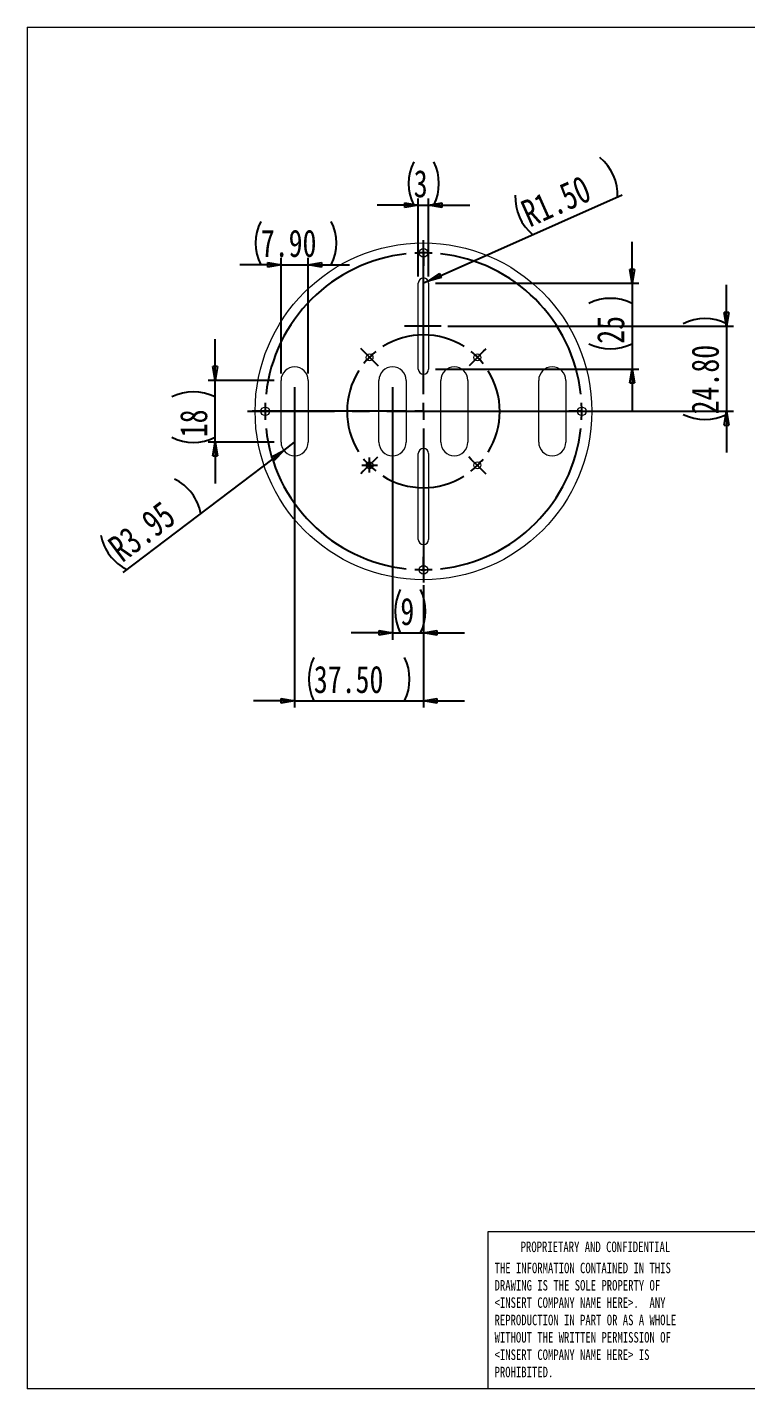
# Model space of a CAD drawing. Header units: millimetres. Extents: x 8 to 270, y 10 to 208.
# Drawn here: x 8.4 to 113, y 10 to 208.1 of the extents above; entities that cross this region are included whole.
import ezdxf

# ---------------------------------------------------------------- set-up
doc = ezdxf.new("R2010")
doc.units = ezdxf.units.MM
doc.linetypes.add('CENTERX2', pattern=[20.32, 12.7, -2.54, 2.54, -2.54])
doc.layers.add('FORMAT', color=7, linetype='Continuous')
doc.styles.add('SLDTEXTSTYLE0', font='TXT', dxfattribs={"width": 0.75})
doc.dimstyles.new('SLDDIMSTYLE0', dxfattribs={"dimtxt": 3.96875, "dimasz": 2, "dimexe": 0, "dimexo": 0.0625, "dimgap": 0.992188, "dimtad": 1, "dimdec": 6, "dimlfac": 2, "dimrnd": 1e-09, "dimzin": 12, "dimdsep": 46, "dimtxsty": 'SLDTEXTSTYLE0', "dimblk1": 'CLOSED', "dimblk2": 'CLOSED', "dimsah": 1, "dimcen": 0.09, "dimadec": 0, "dimazin": 3, "dimtfac": 1, "dimtmove": 0, "dimatfit": 0, "dimldrblk": 'CLOSED', "dimfxl": 0, "dimfrac": 2, "dimtolj": 1, "dimtzin": 12, "dimarcsym": 0})
doc.dimstyles.new('SLDDIMSTYLE2', dxfattribs={"dimtxt": 3.96875, "dimasz": 2, "dimexe": 0, "dimexo": 0.0625, "dimgap": 0.992188, "dimtad": 1, "dimlfac": 2, "dimrnd": 1e-09, "dimzin": 4, "dimdsep": 46, "dimtxsty": 'SLDTEXTSTYLE0', "dimblk1": 'CLOSED', "dimblk2": 'CLOSED', "dimsah": 1, "dimcen": 0.09, "dimadec": 0, "dimazin": 1, "dimtfac": 1, "dimtmove": 0, "dimatfit": 0, "dimldrblk": 'CLOSED', "dimfxl": 0, "dimfrac": 2, "dimtolj": 1, "dimtzin": 12, "dimarcsym": 0})
doc.dimstyles.new('SLDDIMSTYLE3', dxfattribs={"dimtxt": 3.96875, "dimasz": 2, "dimexe": 0, "dimexo": 0.0625, "dimgap": 0.992188, "dimtad": 1, "dimlfac": 2, "dimrnd": 1e-09, "dimzin": 12, "dimdsep": 46, "dimtxsty": 'SLDTEXTSTYLE0', "dimblk1": 'CLOSED', "dimblk2": 'CLOSED', "dimsah": 1, "dimcen": 0, "dimadec": 0, "dimazin": 3, "dimtfac": 1, "dimtofl": 0, "dimtmove": 0, "dimatfit": 3, "dimldrblk": 'CLOSED', "dimfxl": 0, "dimfrac": 2, "dimtolj": 1, "dimtzin": 12, "dimarcsym": 0})
doc.dimstyles.new('SLDDIMSTYLE4', dxfattribs={"dimtxt": 3.96875, "dimasz": 2, "dimexe": 0, "dimexo": 0.0625, "dimgap": 0.992188, "dimtad": 1, "dimlfac": 2, "dimrnd": 1e-09, "dimzin": 4, "dimdsep": 46, "dimtxsty": 'SLDTEXTSTYLE0', "dimblk1": 'CLOSED', "dimblk2": 'CLOSED', "dimsah": 1, "dimcen": 0, "dimadec": 0, "dimazin": 1, "dimtfac": 1, "dimtofl": 0, "dimtmove": 0, "dimatfit": 3, "dimldrblk": 'CLOSED', "dimfxl": 0, "dimfrac": 2, "dimtolj": 1, "dimtzin": 12, "dimarcsym": 0})

# ---------------------------------------------------------------- blocks, each defined once
blk = doc.blocks.new('SW_NOTE_1')
at = {"color": 0, "linetype": 'Continuous', "lineweight": 0, "char_height": 1.524, "attachment_point": 1, "style": 'SLDTEXTSTYLE0'}
for s, insert in [('THE INFORMATION CONTAINED IN THIS', (0, 1.96)), ('DRAWING IS THE SOLE PROPERTY OF', (0, -0.56)), ('<INSERT COMPANY NAME HERE>.  ANY', (0, -3.08)), ('REPRODUCTION IN PART OR AS A WHOLE', (0, -5.61)), ('WITHOUT THE WRITTEN PERMISSION OF', (0, -8.13)), ('<INSERT COMPANY NAME HERE> IS', (0, -10.66)), ('PROHIBITED.', (0, -13.18))]:
    blk.add_mtext(s, dxfattribs=dict(at, insert=insert))
blk = doc.blocks.new('_CLOSED')
at = {"color": 0, "linetype": 'ByBlock', "lineweight": -2}
for p, q in [((-1, 0.166667), (0, 0)), ((-1, 0.166667), (-1, -0.166667)), ((0, 0), (-1, -0.166667)), ((0, 0), (-1, 0))]:
    blk.add_line(p, q, dxfattribs=at)
blk = doc.blocks.new('_D_2')
at = {"layer": 'FORMAT'}
for p, q in [((35.72, 156.69), (35.72, 162.69)), ((44.34, 156.69), (34.73, 156.69)), ((35.72, 147.69), (35.72, 156.69)), ((44.34, 147.69), (34.73, 147.69)), ((35.72, 147.69), (35.72, 141.69))]:
    blk.add_line(p, q, dxfattribs=at)
for centre, start, end in [((32.57, 147.97), 63.4349, 116.5651), ((32.57, 154.72), 243.4349, 296.5651)]:
    blk.add_arc(centre, 7.05, start, end, dxfattribs=at)
at = {"layer": 'FORMAT', "xscale": 2, "yscale": 2}
for p, rotation in [((35.72, 156.69, 0.8), 270.0000000000004), ((35.72, 147.69, 0.8), 90.0000000000004)]:
    blk.add_blockref('_CLOSED', p, dxfattribs=dict(at, rotation=rotation))
at = {"layer": 'FORMAT', "insert": (30.61, 148.41), "char_height": 3.969, "attachment_point": 1, "rotation": 90, "style": 'SLDTEXTSTYLE0'}
blk.add_mtext('18', dxfattribs=at)
blk = doc.blocks.new('_D_3')
at = {"layer": 'FORMAT'}
for p, q in [((45.33, 157.68), (45.33, 174.51)), ((49.28, 157.68), (49.28, 174.51)), ((45.33, 173.52), (39.33, 173.52)), ((45.33, 173.52), (49.28, 173.52)), ((49.28, 173.52), (55.28, 173.52))]:
    blk.add_line(p, q, dxfattribs=at)
for centre, start, end in [((48.68, 176.67), 153.4349, 206.5651), ((46.33, 176.67), 333.4349, 26.5651)]:
    blk.add_arc(centre, 7.05, start, end, dxfattribs=at)
at = {"layer": 'FORMAT', "xscale": 2, "yscale": 2}
blk.add_blockref('_CLOSED', (45.33, 173.52, 0.8), dxfattribs=at)
at = {"layer": 'FORMAT', "xscale": 2, "yscale": 2, "rotation": 180.0000000000004}
blk.add_blockref('_CLOSED', (49.28, 173.52, 0.8), dxfattribs=at)
at = {"layer": 'FORMAT', "insert": (42.38, 178.63), "char_height": 3.969, "attachment_point": 1, "style": 'SLDTEXTSTYLE0'}
blk.add_mtext('7.90', dxfattribs=at)
blk = doc.blocks.new('_D_4')
at = {"layer": 'FORMAT'}
for q in [(47.3, 147.69), (22.28, 128.74)]:
    blk.add_line((45.73, 146.5), q, dxfattribs=at)
for centre, start, end in [((26.71, 136), 10.5763, 63.7064), ((26.02, 135.48), 190.5763, 243.7064)]:
    blk.add_arc(centre, 7.05, start, end, dxfattribs=at)
at = {"layer": 'FORMAT', "xscale": 2, "yscale": 2, "rotation": 37.14133756164222}
blk.add_blockref('_CLOSED', (45.73, 146.5, 0.8), dxfattribs=at)
at = {"layer": 'FORMAT', "insert": (19.81, 133.24), "char_height": 3.969, "attachment_point": 1, "rotation": 37.1413, "style": 'SLDTEXTSTYLE0'}
blk.add_mtext('R3.95', dxfattribs=at)
blk = doc.blocks.new('_D_5')
at = {"layer": 'FORMAT'}
for p, q in [((96.42, 170.84), (96.42, 176.84)), ((67.79, 170.84), (97.41, 170.84)), ((96.42, 170.84), (96.42, 158.34)), ((67.79, 158.34), (97.41, 158.34)), ((96.42, 158.34), (96.42, 152.34))]:
    blk.add_line(p, q, dxfattribs=at)
for centre, start, end in [((93.27, 161.58), 63.4349, 116.5651), ((93.27, 168.33), 243.4349, 296.5651)]:
    blk.add_arc(centre, 7.05, start, end, dxfattribs=at)
at = {"layer": 'FORMAT', "xscale": 2, "yscale": 2}
for p, rotation in [((96.42, 170.84, 0.8), 270.0000000000004), ((96.42, 158.34, 0.8), 90.0000000000004)]:
    blk.add_blockref('_CLOSED', p, dxfattribs=dict(at, rotation=rotation))
at = {"layer": 'FORMAT', "insert": (91.31, 162.02), "char_height": 3.969, "attachment_point": 1, "rotation": 90, "style": 'SLDTEXTSTYLE0'}
blk.add_mtext('25', dxfattribs=at)
blk = doc.blocks.new('_D_6')
at = {"layer": 'FORMAT'}
for p, q in [((65.3, 171.83), (65.3, 183.18)), ((66.8, 171.83), (66.8, 183.18)), ((65.3, 182.18), (59.3, 182.18)), ((65.3, 182.18), (66.8, 182.18)), ((66.8, 182.18), (72.8, 182.18))]:
    blk.add_line(p, q, dxfattribs=at)
for centre, start, end in [((70.94, 185.34), 153.4349, 206.5651), ((61.26, 185.34), 333.4349, 26.5651)]:
    blk.add_arc(centre, 7.05, start, end, dxfattribs=at)
at = {"layer": 'FORMAT', "xscale": 2, "yscale": 2}
blk.add_blockref('_CLOSED', (65.3, 182.18, 0.8), dxfattribs=at)
at = {"layer": 'FORMAT', "xscale": 2, "yscale": 2, "rotation": 180.0000000000004}
blk.add_blockref('_CLOSED', (66.8, 182.18, 0.8), dxfattribs=at)
at = {"layer": 'FORMAT', "insert": (64.64, 187.3), "char_height": 3.97, "attachment_point": 1, "style": 'SLDTEXTSTYLE0'}
blk.add_mtext('3', dxfattribs=at)
blk = doc.blocks.new('_D_7')
at = {"layer": 'FORMAT'}
for q in [(94.97, 183.68), (66.05, 170.84)]:
    blk.add_line((66.74, 171.15), q, dxfattribs=at)
for centre, start, end in [((87.26, 183.66), 357.3697, 50.4998), ((86.47, 183.31), 177.3697, 230.4998)]:
    blk.add_arc(centre, 7.05, start, end, dxfattribs=at)
at = {"layer": 'FORMAT', "xscale": 2, "yscale": 2, "rotation": 203.9347330714781}
blk.add_blockref('_CLOSED', (66.74, 171.15, 0.8), dxfattribs=at)
at = {"layer": 'FORMAT', "insert": (79.91, 182.55), "char_height": 3.969, "attachment_point": 1, "rotation": 23.9347, "style": 'SLDTEXTSTYLE0'}
blk.add_mtext('R1.50', dxfattribs=at)
blk = doc.blocks.new('_D_8')
at = {"layer": 'FORMAT'}
for p, q in [((110.18, 164.59), (110.18, 170.59)), ((69.62, 164.59), (111.17, 164.59)), ((110.18, 164.59), (110.18, 152.19)), ((91.34, 152.19), (111.17, 152.19)), ((110.18, 152.19), (110.18, 146.19))]:
    blk.add_line(p, q, dxfattribs=at)
for centre, start, end in [((107.03, 158.63), 63.4349, 116.5651), ((107.03, 158.05), 243.4349, 296.5651)]:
    blk.add_arc(centre, 7.05, start, end, dxfattribs=at)
at = {"layer": 'FORMAT', "xscale": 2, "yscale": 2}
for p, rotation in [((110.18, 164.59, 0.8), 270.0000000000004), ((110.18, 152.19, 0.8), 90.0000000000004)]:
    blk.add_blockref('_CLOSED', p, dxfattribs=dict(at, rotation=rotation))
at = {"layer": 'FORMAT', "insert": (105.07, 151.74), "char_height": 3.969, "attachment_point": 1, "rotation": 90, "style": 'SLDTEXTSTYLE0'}
blk.add_mtext('24.80', dxfattribs=at)
blk = doc.blocks.new('_D_9')
at = {"layer": 'FORMAT'}
for p, q in [((61.55, 155.7), (61.55, 118.95)), ((66.05, 126.9), (66.05, 118.95)), ((61.55, 119.94), (55.55, 119.94)), ((61.55, 119.94), (66.05, 119.94)), ((66.05, 119.94), (72.05, 119.94))]:
    blk.add_line(p, q, dxfattribs=at)
for centre, start, end in [((68.99, 123.1), 153.4349, 206.5651), ((59.31, 123.1), 333.4349, 26.5651)]:
    blk.add_arc(centre, 7.05, start, end, dxfattribs=at)
at = {"layer": 'FORMAT', "xscale": 2, "yscale": 2}
blk.add_blockref('_CLOSED', (61.55, 119.94, 0.8), dxfattribs=at)
at = {"layer": 'FORMAT', "xscale": 2, "yscale": 2, "rotation": 180.0000000000004}
blk.add_blockref('_CLOSED', (66.05, 119.94, 0.8), dxfattribs=at)
at = {"layer": 'FORMAT', "insert": (62.69, 125.06), "char_height": 3.97, "attachment_point": 1, "style": 'SLDTEXTSTYLE0'}
blk.add_mtext('9', dxfattribs=at)
blk = doc.blocks.new('_D_10')
at = {"layer": 'FORMAT'}
for p, q in [((47.3, 155.7), (47.3, 109.07)), ((66.05, 126.9), (66.05, 109.07)), ((47.3, 110.06), (41.3, 110.06)), ((47.3, 110.06), (66.05, 110.06)), ((66.05, 110.06), (72.05, 110.06))]:
    blk.add_line(p, q, dxfattribs=at)
for centre, start, end in [((56.41, 113.21), 153.4349, 206.5651), ((56.99, 113.21), 333.4349, 26.5651)]:
    blk.add_arc(centre, 7.05, start, end, dxfattribs=at)
at = {"layer": 'FORMAT', "xscale": 2, "yscale": 2}
blk.add_blockref('_CLOSED', (47.3, 110.06, 0.8), dxfattribs=at)
at = {"layer": 'FORMAT', "xscale": 2, "yscale": 2, "rotation": 180.0000000000004}
blk.add_blockref('_CLOSED', (66.05, 110.06, 0.8), dxfattribs=at)
at = {"layer": 'FORMAT', "insert": (50.1, 115.17), "char_height": 3.969, "attachment_point": 1, "style": 'SLDTEXTSTYLE0'}
blk.add_mtext('37.50', dxfattribs=at)
blk = doc.blocks.new('SW_CENTERMARKSYMBOL_0')
at = {"layer": 'FORMAT', "color": 0}
for p, q in [((-23.05, 24.3), (-23.05, 24.92)), ((-23.05, 2.5), (-23.05, 24.3)), ((-23.05, 23.05), (-23.05, 24.3)), ((-23.05, 23.05), (-23.05, 21.8)), ((-23.05, 21.8), (-23.05, 21.17)), ((-31.78, 8.76), (-32.14, 9.12)), ((-30.9, 7.88), (-31.78, 8.76)), ((-15.17, 7.85), (-14.29, 8.73)), ((-14.29, 8.73), (-13.93, 9.09)), ((-30.9, 7.88), (-30.02, 6.99)), ((-30.02, 6.99), (-29.66, 6.64)), ((-16.06, 6.97), (-16.41, 6.61)), ((-15.17, 7.85), (-16.06, 6.97)), ((-23.05, 0), (-23.05, 1.25)), ((-1.25, 0), (-1.88, 0)), ((0, 0), (-1.25, 0)), ((0, 0), (1.25, 0)), ((1.25, 0), (1.88, 0)), ((-47.35, 0), (-47.98, 0)), ((-25.55, 0), (-47.35, 0)), ((-46.1, 0), (-47.35, 0)), ((-46.1, 0), (-44.85, 0)), ((-44.85, 0), (-44.23, 0)), ((-23.05, 0), (-24.3, 0)), ((-23.05, 0), (-23.05, -1.25)), ((-23.05, 0), (-21.8, 0)), ((-20.55, 0), (1.25, 0)), ((-23.05, -2.5), (-23.05, -24.3)), ((-30.93, -7.85), (-31.81, -8.73)), ((-30.93, -7.85), (-30.04, -6.97)), ((-30.04, -6.97), (-29.69, -6.61)), ((-16.08, -6.99), (-16.44, -6.64)), ((-15.2, -7.88), (-16.08, -6.99)), ((-15.2, -7.88), (-14.32, -8.76)), ((-31.81, -8.73), (-32.17, -9.09)), ((-14.32, -8.76), (-13.96, -9.12)), ((-23.05, -21.8), (-23.05, -21.18)), ((-23.05, -23.05), (-23.05, -21.8)), ((-23.05, -23.05), (-23.05, -24.3)), ((-23.05, -24.3), (-23.05, -24.93))]:
    blk.add_line(p, q, dxfattribs=at)
for radius, start, end in [(23.05, 96.2143, 173.7857), (23.05, 90, 93.1071), (23.05, 86.8929, 90), (23.05, 6.2143, 83.7857), (11.12, 57.7829, 122.0217), (11.12, 128.462, 134.9023), (11.12, 44.9023, 51.3426), (11.12, 134.9023, 141.3426), (11.12, 38.462, 44.9023), (11.12, 147.7829, 212.0217), (11.12, 327.7829, 32.0217), (23.05, 176.8929, 180), (23.05, 0, 3.1071), (23.05, 356.8929, 0), (23.05, 180, 183.1071), (23.05, 186.2143, 263.7857), (23.05, 276.2143, 353.7857), (11.12, 218.462, 224.9023), (11.12, 224.9023, 231.3426), (11.12, 308.462, 314.9023), (11.12, 314.9023, 321.3426), (11.12, 237.7829, 302.0217), (23.05, 266.8929, 270), (23.05, 270, 273.1071)]:
    blk.add_arc((-23.05, 0), radius, start, end, dxfattribs=at)

msp = doc.modelspace()

# ---------------------------------------------------------------- linework, layer by layer
at = {"color": 8, "linetype": 'Continuous', "lineweight": 0}
for p, q in [((8.3801458, 208.07865854), (270.0001458, 208.07865854)), ((8.3801458, 208.07865854), (8.3801458, 9.95865854)), ((116.7749449, 32.81865854), (75.43983295, 32.81865854)), ((75.43983295, 32.81865854), (75.43983295, 9.95865854)), ((270.0001458, 9.95865854), (8.3801458, 9.95865854))]:
    msp.add_line(p, q, dxfattribs=at)
at = {"color": 7, "linetype": 'Continuous', "lineweight": 15}
for p, q in [((65.301936, 158.34076371), (65.301936, 170.84076482)), ((66.80193601, 170.84076482), (66.80193601, 158.34076371)), ((45.32693535, 147.6907641), (45.32693535, 156.69076372)), ((49.27693516, 156.69076372), (49.27693516, 147.6907641)), ((59.57693583, 147.6907641), (59.57693583, 156.69076372)), ((63.5269361, 156.69076372), (63.5269361, 147.6907641)), ((68.5769359, 147.6907641), (68.5769359, 156.69076372)), ((72.52693618, 156.69076372), (72.52693618, 147.6907641)), ((82.82693684, 147.6907641), (82.82693684, 156.69076372)), ((86.77693665, 156.69076372), (86.77693665, 147.6907641)), ((65.301936, 133.54076299), (65.301936, 146.04076411)), ((66.80193601, 146.04076411), (66.80193601, 133.54076299))]:
    msp.add_line(p, q, dxfattribs=at)
at = {"color": 7, "linetype": 'CENTERX2'}
for p, q in [((68.62812644, 164.59076391), (63.28762654, 164.59076391)), ((40.42615379, 152.19076391), (92.44734421, 152.19076391)), ((58.201936, 143.27384148), (58.201936, 145.4460979)), ((57.10879554, 144.34076391), (59.36170659, 144.34076391))]:
    msp.add_line(p, q, dxfattribs=at)
at = {"color": 7, "linetype": 'Continuous', "lineweight": 15}
for centre, radius in [((66.051936, 152.19076391), 24.5), ((66.051936, 175.24076391), 0.625), ((58.201936, 160.04076391), 0.5), ((73.901936, 160.04076391), 0.5), ((43.001936, 152.19076391), 0.625), ((89.101936, 152.19076391), 0.625), ((58.201936, 144.34076391), 0.5), ((73.901936, 144.34076391), 0.5), ((66.051936, 129.14076391), 0.625)]:
    msp.add_circle(centre, radius, dxfattribs=at)
for centre, radius, start, end in [((66.051936, 170.84076391), 0.75, 0, 180), ((47.301936, 156.69076391), 1.975, 0, 180), ((61.551936, 156.69076391), 1.975, 0, 180), ((70.551936, 156.69076391), 1.975, 0, 180), ((84.801936, 156.69076391), 1.975, 0, 180), ((66.051936, 158.34076391), 0.75, 180, 0), ((47.301936, 147.69076391), 1.975, 180, 0), ((61.551936, 147.69076391), 1.975, 180, 0), ((66.051936, 146.04076391), 0.75, 0, 180), ((70.551936, 147.69076391), 1.975, 180, 0), ((84.801936, 147.69076391), 1.975, 180, 0), ((66.051936, 133.54076391), 0.75, 180, 0)]:
    msp.add_arc(centre, radius, start, end, dxfattribs=at)

# ---------------------------------------------------------------- block references
at = {"color": 8, "linetype": 'Continuous', "lineweight": 0}
msp.add_blockref('SW_NOTE_1', (76.40544614, 26.33880517), dxfattribs=at)
at = {"layer": 'FORMAT'}
msp.add_blockref('SW_CENTERMARKSYMBOL_0', (89.101936, 152.19076391), dxfattribs=at)

# ---------------------------------------------------------------- texts
at = {"color": 8, "linetype": 'Continuous', "lineweight": 0, "insert": (80.2019279, 31.37193655), "char_height": 1.524, "attachment_point": 1, "style": 'SLDTEXTSTYLE0'}
msp.add_mtext('PROPRIETARY AND CONFIDENTIAL', dxfattribs=at)

# ---------------------------------------------------------------- dimensions: what is measured, and where the dimension line sits
at = {"layer": 'FORMAT'}
for base, p1, p2, dimstyle, picture, middle in [((66.801936, 182.18465671), (65.301936, 170.84076391), (66.801936, 170.84076391), 'SLDDIMSTYLE0', '_D_6', (66.10367206, 182.18465671)), ((49.276936, 173.51779235), (45.326936, 156.69076391), (49.276936, 156.69076391), 'SLDDIMSTYLE2', '_D_3', (47.50835372, 173.51779235)), ((66.051936, 110.05743834), (47.301936, 156.69076391), (66.051936, 127.89076391), 'SLDDIMSTYLE2', '_D_10', (56.69824104, 110.05743834)), ((66.051936, 119.94295419), (61.551936, 156.69076391), (66.051936, 127.89076391), 'SLDDIMSTYLE0', '_D_9', (64.15228279, 119.94295419))]:
    dim = msp.add_linear_dim(base=base, p1=p1, p2=p2, text='(<>)', dimstyle=dimstyle, dxfattribs=at)
    dim.commit()
    dim.dimension.update_dxf_attribs({"geometry": picture, "text_midpoint": middle, "dimtype": 160})
for center, mpoint, dimstyle, picture, middle in [((66.051936, 170.84076391), (66.73744214, 171.14503571), 'SLDDIMSTYLE4', '_D_7', (88.36467785, 180.7446023)), ((47.301936, 147.69076391), (45.72756767, 146.49829195), 'SLDDIMSTYLE3', '_D_4', (28.03996662, 133.10119547))]:
    dim = msp.add_radius_dim(center=center, mpoint=mpoint, text='(<>)', dimstyle=dimstyle, dxfattribs=at)
    dim.commit()
    dim.dimension.update_dxf_attribs({"geometry": picture, "text_midpoint": middle, "dimtype": 164})
for base, p1, p2, dimstyle, picture, middle in [((96.42200899, 158.34076391), (66.801936, 170.84076391), (66.801936, 158.34076391), 'SLDDIMSTYLE0', '_D_5', (96.42200899, 164.95473646)), ((110.18185051, 152.19076391), (68.62812644, 164.59076391), (90.351936, 152.19076391), 'SLDDIMSTYLE2', '_D_8', (110.18185051, 158.33707188)), ((35.72216396, 156.69076391), (45.326936, 147.69076391), (45.326936, 156.69076391), 'SLDDIMSTYLE0', '_D_2', (35.72216396, 151.34575167))]:
    dim = msp.add_linear_dim(base=base, p1=p1, p2=p2, angle=90, text='(<>)', dimstyle=dimstyle, dxfattribs=at)
    dim.commit()
    dim.dimension.update_dxf_attribs({"geometry": picture, "text_midpoint": middle, "dimtype": 160})

doc.saveas('drawing.dxf')
